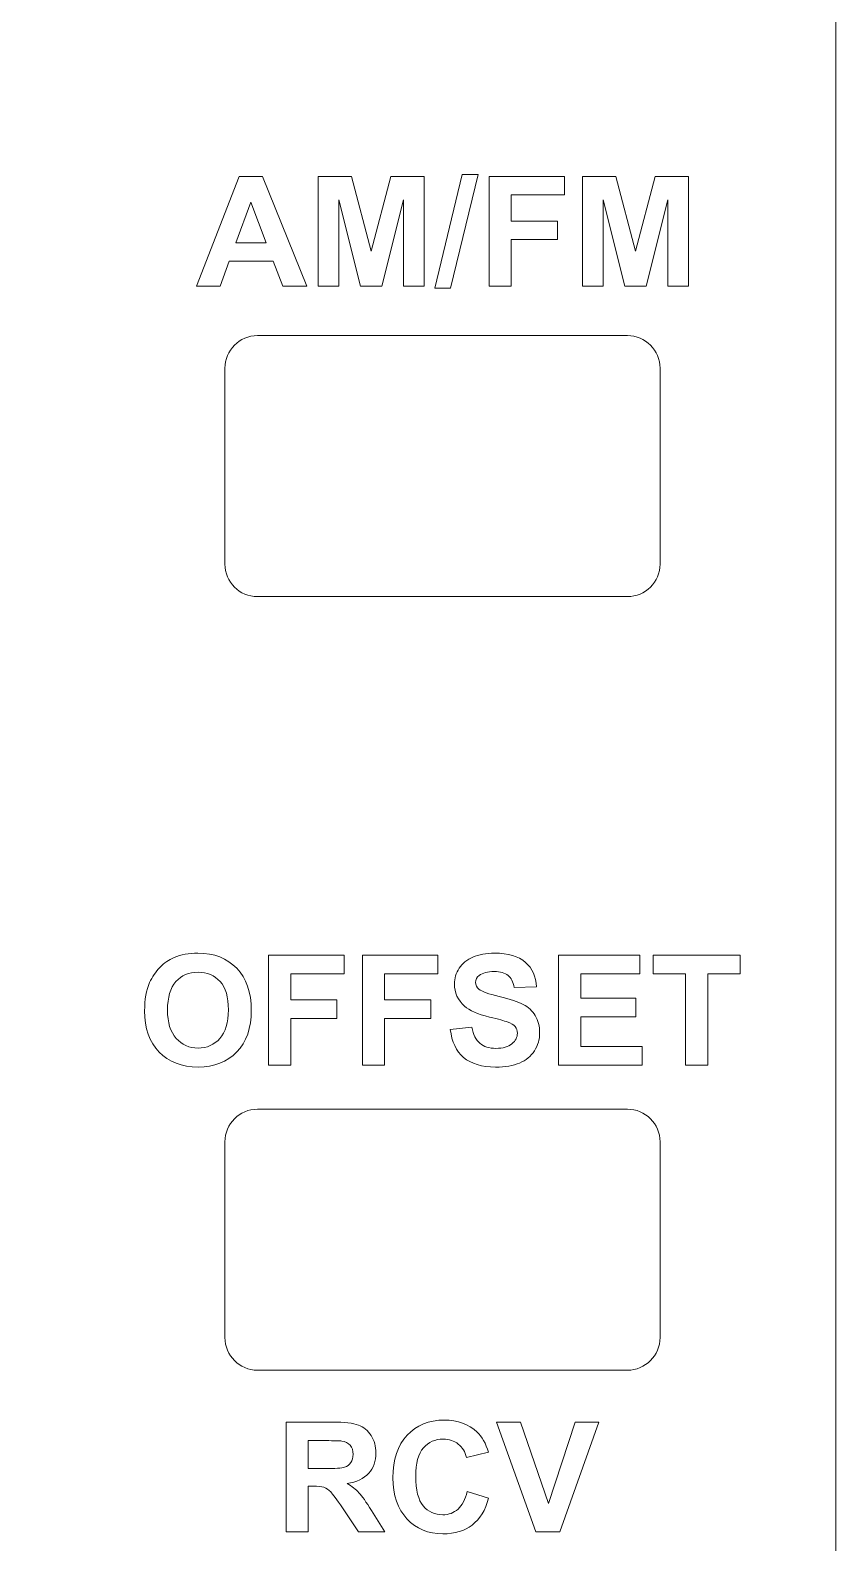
# Model space of a CAD drawing. Header units: millimetres. Extents: x -247 to 664, y -96 to 204.
# Drawn here: x 49.29 to 67.8, y 66.83 to 101.59 of the extents above; entities that cross this region are included whole.
import ezdxf

# ---------------------------------------------------------------- set-up
doc = ezdxf.new("R2010")
doc.units = ezdxf.units.MM
doc.header["$MEASUREMENT"] = 0
doc.layers.add('Layer 2', color=7, linetype='Continuous')

msp = doc.modelspace()

# ---------------------------------------------------------------- linework, layer by layer
at = {"layer": 'Layer 2', "lineweight": 9}
for points, knots in [([(-65.1901, 137.6715), (-65.1901, 137.6715), (56.3349, 137.6715), (56.3349, 137.6715), (56.3349, 137.6715), (56.733, 137.6713), (57.1146, 137.5129), (57.3959, 137.2313), (57.3959, 137.2313), (57.6773, 136.9496), (57.8351, 136.5696), (57.8349, 136.1715), (57.8349, 136.1715), (57.8349, 136.1715), (57.8349, 122.634), (57.8349, 122.634), (57.8349, 122.634), (57.8349, 119.884), (60.0849, 117.634), (62.8349, 117.634), (62.8349, 117.634), (62.8349, 117.634), (65.7974, 117.634), (65.7974, 117.634), (65.7974, 117.634), (66.8974, 117.634), (67.7974, 116.734), (67.7974, 115.634), (67.7974, 115.634), (67.7974, 115.634), (67.7974, 97.6355), (67.7974, 97.6355), (67.7974, 97.6355), (67.7974, 97.635), (67.7974, 97.6345), (67.7974, 97.634), (67.7974, 97.634), (67.7974, 97.634), (67.7974, 55.484), (67.7974, 55.484), (67.7974, 55.484), (67.7974, 55.484), (67.7974, 40.4855), (67.7974, 40.4855), (67.7974, 40.4855), (67.7974, 40.485), (67.7974, 40.4845), (67.7974, 40.484), (67.7974, 40.484), (67.7974, 40.484), (67.7974, 37.484), (67.7974, 37.484), (67.7974, 37.484), (67.7974, 36.384), (66.8974, 35.484), (65.7974, 35.484), (65.7974, 35.484), (65.7974, 35.484), (62.8349, 35.484), (62.8349, 35.484), (62.8349, 35.484), (60.0849, 35.484), (57.8349, 33.234), (57.8349, 30.484), (57.8349, 30.484), (57.8349, 30.484), (57.8349, 16.9465), (57.8349, 16.9465), (57.8349, 16.9465), (57.8346, 16.5485), (57.6763, 16.1668), (57.3946, 15.8855), (57.3946, 15.8855), (57.1129, 15.6042), (56.733, 15.4463), (56.3349, 15.4465), (56.3349, 15.4465), (56.3349, 15.4465), (-65.1901, 15.4465), (-65.1901, 15.4465), (-65.1901, 15.4465), (-65.5882, 15.4468), (-65.9699, 15.6052), (-66.2512, 15.8868), (-66.2512, 15.8868), (-66.5325, 16.1685), (-66.6904, 16.5485), (-66.6901, 16.9465), (-66.6901, 16.9465), (-66.6901, 16.9465), (-66.6901, 30.484), (-66.6901, 30.484), (-66.6901, 30.484), (-66.6901, 33.234), (-68.9401, 35.484), (-71.6901, 35.484), (-71.6901, 35.484), (-71.6901, 35.484), (-74.6526, 35.484), (-74.6526, 35.484), (-74.6526, 35.484), (-75.7526, 35.484), (-76.6526, 36.384), (-76.6526, 37.484), (-76.6526, 37.484), (-76.6526, 37.484), (-76.6526, 55.4817), (-76.6526, 55.4817), (-76.6526, 55.4817), (-76.6526, 55.4825), (-76.6526, 55.4832), (-76.6526, 55.484), (-76.6526, 55.484), (-76.6526, 55.484), (-76.6526, 97.634), (-76.6526, 97.634), (-76.6526, 97.634), (-76.6526, 97.634), (-76.6526, 115.634), (-76.6526, 115.634), (-76.6526, 115.634), (-76.6526, 116.734), (-75.7526, 117.634), (-74.6526, 117.634), (-74.6526, 117.634), (-74.6526, 117.634), (-71.6901, 117.634), (-71.6901, 117.634), (-71.6901, 117.634), (-68.9401, 117.634), (-66.6901, 119.884), (-66.6901, 122.634), (-66.6901, 122.634), (-66.6901, 122.634), (-66.6901, 136.1715), (-66.6901, 136.1715), (-66.6901, 136.1715), (-66.6899, 136.5696), (-66.5315, 136.9513), (-66.2498, 137.2326), (-66.2498, 137.2326), (-65.9682, 137.5139), (-65.5882, 137.6718), (-65.1901, 137.6715)], [0, 0, 0, 0, 0.027027, 0.027027, 0.027027, 0.027027, 0.0540541, 0.0540541, 0.0540541, 0.0540541, 0.0810811, 0.0810811, 0.0810811, 0.0810811, 0.1081081, 0.1081081, 0.1081081, 0.1081081, 0.1351351, 0.1351351, 0.1351351, 0.1351351, 0.1621622, 0.1621622, 0.1621622, 0.1621622, 0.1891892, 0.1891892, 0.1891892, 0.1891892, 0.2162162, 0.2162162, 0.2162162, 0.2162162, 0.2432432, 0.2432432, 0.2432432, 0.2432432, 0.2702703, 0.2702703, 0.2702703, 0.2702703, 0.2972973, 0.2972973, 0.2972973, 0.2972973, 0.3243243, 0.3243243, 0.3243243, 0.3243243, 0.3513514, 0.3513514, 0.3513514, 0.3513514, 0.3783784, 0.3783784, 0.3783784, 0.3783784, 0.4054054, 0.4054054, 0.4054054, 0.4054054, 0.4324324, 0.4324324, 0.4324324, 0.4324324, 0.4594595, 0.4594595, 0.4594595, 0.4594595, 0.4864865, 0.4864865, 0.4864865, 0.4864865, 0.5135135, 0.5135135, 0.5135135, 0.5135135, 0.5405405, 0.5405405, 0.5405405, 0.5405405, 0.5675676, 0.5675676, 0.5675676, 0.5675676, 0.5945946, 0.5945946, 0.5945946, 0.5945946, 0.6216216, 0.6216216, 0.6216216, 0.6216216, 0.6486486, 0.6486486, 0.6486486, 0.6486486, 0.6756757, 0.6756757, 0.6756757, 0.6756757, 0.7027027, 0.7027027, 0.7027027, 0.7027027, 0.7297297, 0.7297297, 0.7297297, 0.7297297, 0.7567568, 0.7567568, 0.7567568, 0.7567568, 0.7837838, 0.7837838, 0.7837838, 0.7837838, 0.8108108, 0.8108108, 0.8108108, 0.8108108, 0.8378378, 0.8378378, 0.8378378, 0.8378378, 0.8648649, 0.8648649, 0.8648649, 0.8648649, 0.8918919, 0.8918919, 0.8918919, 0.8918919, 0.9189189, 0.9189189, 0.9189189, 0.9189189, 0.9459459, 0.9459459, 0.9459459, 0.9459459, 1, 1, 1, 1]), ([(54.5093, 94.5768), (54.5093, 94.5768), (63.0093, 94.5768), (63.0093, 94.5768), (63.0093, 94.5768), (63.4218, 94.5768), (63.7593, 94.2393), (63.7593, 93.8268), (63.7593, 93.8268), (63.7593, 93.8268), (63.7593, 89.3268), (63.7593, 89.3268), (63.7593, 89.3268), (63.7593, 88.9143), (63.4218, 88.5768), (63.0093, 88.5768), (63.0093, 88.5768), (63.0093, 88.5768), (54.5093, 88.5768), (54.5093, 88.5768), (54.5093, 88.5768), (54.0968, 88.5768), (53.7593, 88.9143), (53.7593, 89.3268), (53.7593, 89.3268), (53.7593, 89.3268), (53.7593, 93.8268), (53.7593, 93.8268), (53.7593, 93.8268), (53.7593, 94.2393), (54.0968, 94.5768), (54.5093, 94.5768)], [0, 0, 0, 0, 0.1111111, 0.1111111, 0.1111111, 0.1111111, 0.2222222, 0.2222222, 0.2222222, 0.2222222, 0.3333333, 0.3333333, 0.3333333, 0.3333333, 0.4444444, 0.4444444, 0.4444444, 0.4444444, 0.5555556, 0.5555556, 0.5555556, 0.5555556, 0.6666667, 0.6666667, 0.6666667, 0.6666667, 0.7777778, 0.7777778, 0.7777778, 0.7777778, 1, 1, 1, 1]), ([(54.5093, 76.7968), (54.5093, 76.7968), (63.0093, 76.7968), (63.0093, 76.7968), (63.0093, 76.7968), (63.4218, 76.7968), (63.7593, 76.4593), (63.7593, 76.0468), (63.7593, 76.0468), (63.7593, 76.0468), (63.7593, 71.5468), (63.7593, 71.5468), (63.7593, 71.5468), (63.7593, 71.1343), (63.4218, 70.7968), (63.0093, 70.7968), (63.0093, 70.7968), (63.0093, 70.7968), (54.5093, 70.7968), (54.5093, 70.7968), (54.5093, 70.7968), (54.0968, 70.7968), (53.7593, 71.1343), (53.7593, 71.5468), (53.7593, 71.5468), (53.7593, 71.5468), (53.7593, 76.0468), (53.7593, 76.0468), (53.7593, 76.0468), (53.7593, 76.4593), (54.0968, 76.7968), (54.5093, 76.7968)], [0, 0, 0, 0, 0.1111111, 0.1111111, 0.1111111, 0.1111111, 0.2222222, 0.2222222, 0.2222222, 0.2222222, 0.3333333, 0.3333333, 0.3333333, 0.3333333, 0.4444444, 0.4444444, 0.4444444, 0.4444444, 0.5555556, 0.5555556, 0.5555556, 0.5555556, 0.6666667, 0.6666667, 0.6666667, 0.6666667, 0.7777778, 0.7777778, 0.7777778, 0.7777778, 1, 1, 1, 1])]:
    msp.add_open_spline(points, degree=3, knots=knots, dxfattribs=at)
at = {"layer": 'Layer 2', "color": 240, "lineweight": 9}
for points, knots in [([(55.6394, 95.7106), (55.6394, 95.7106), (55.0885, 95.7106), (55.0885, 95.7106), (55.0885, 95.7106), (55.0885, 95.7106), (54.8703, 96.2856), (54.8703, 96.2856), (54.8703, 96.2856), (54.8703, 96.2856), (53.8573, 96.2856), (53.8573, 96.2856), (53.8573, 96.2856), (53.8573, 96.2856), (53.6474, 95.7106), (53.6474, 95.7106), (53.6474, 95.7106), (53.6474, 95.7106), (53.1065, 95.7106), (53.1065, 95.7106), (53.1065, 95.7106), (53.1065, 95.7106), (54.0872, 98.2364), (54.0872, 98.2364), (54.0872, 98.2364), (54.0872, 98.2364), (54.6275, 98.2364), (54.6275, 98.2364), (54.6275, 98.2364), (54.6275, 98.2364), (55.6394, 95.7106), (55.6394, 95.7106)], [0, 0, 0, 0, 0.1111111, 0.1111111, 0.1111111, 0.1111111, 0.2222222, 0.2222222, 0.2222222, 0.2222222, 0.3333333, 0.3333333, 0.3333333, 0.3333333, 0.4444444, 0.4444444, 0.4444444, 0.4444444, 0.5555556, 0.5555556, 0.5555556, 0.5555556, 0.6666667, 0.6666667, 0.6666667, 0.6666667, 0.7777778, 0.7777778, 0.7777778, 0.7777778, 1, 1, 1, 1]), ([(55.9046, 95.7106), (55.9046, 95.7106), (55.9046, 98.2364), (55.9046, 98.2364), (55.9046, 98.2364), (55.9046, 98.2364), (56.6707, 98.2364), (56.6707, 98.2364), (56.6707, 98.2364), (56.6707, 98.2364), (57.1234, 96.5137), (57.1234, 96.5137), (57.1234, 96.5137), (57.1234, 96.5137), (57.5708, 98.2364), (57.5708, 98.2364), (57.5708, 98.2364), (57.5708, 98.2364), (58.3387, 98.2364), (58.3387, 98.2364), (58.3387, 98.2364), (58.3387, 98.2364), (58.3387, 95.7106), (58.3387, 95.7106), (58.3387, 95.7106), (58.3387, 95.7106), (57.866, 95.7106), (57.866, 95.7106), (57.866, 95.7106), (57.866, 95.7106), (57.8642, 97.699), (57.8642, 97.699), (57.8642, 97.699), (57.8642, 97.699), (57.3662, 95.7106), (57.3662, 95.7106), (57.3662, 95.7106), (57.3662, 95.7106), (56.8747, 95.7106), (56.8747, 95.7106), (56.8747, 95.7106), (56.8747, 95.7106), (56.379, 97.699), (56.379, 97.699), (56.379, 97.699), (56.379, 97.699), (56.3773, 95.7106), (56.3773, 95.7106), (56.3773, 95.7106), (56.3773, 95.7106), (55.9046, 95.7106), (55.9046, 95.7106)], [0, 0, 0, 0, 0.0714286, 0.0714286, 0.0714286, 0.0714286, 0.1428571, 0.1428571, 0.1428571, 0.1428571, 0.2142857, 0.2142857, 0.2142857, 0.2142857, 0.2857143, 0.2857143, 0.2857143, 0.2857143, 0.3571429, 0.3571429, 0.3571429, 0.3571429, 0.4285714, 0.4285714, 0.4285714, 0.4285714, 0.5, 0.5, 0.5, 0.5, 0.5714286, 0.5714286, 0.5714286, 0.5714286, 0.6428571, 0.6428571, 0.6428571, 0.6428571, 0.7142857, 0.7142857, 0.7142857, 0.7142857, 0.7857143, 0.7857143, 0.7857143, 0.7857143, 0.8571429, 0.8571429, 0.8571429, 0.8571429, 1, 1, 1, 1]), ([(58.5856, 95.6683), (58.5856, 95.6683), (59.2136, 98.2788), (59.2136, 98.2788), (59.2136, 98.2788), (59.2136, 98.2788), (59.5769, 98.2788), (59.5769, 98.2788), (59.5769, 98.2788), (59.5769, 98.2788), (58.9455, 95.6683), (58.9455, 95.6683), (58.9455, 95.6683), (58.9455, 95.6683), (58.5856, 95.6683), (58.5856, 95.6683)], [0, 0, 0, 0, 0.2, 0.2, 0.2, 0.2, 0.4, 0.4, 0.4, 0.4, 0.6, 0.6, 0.6, 0.6, 1, 1, 1, 1]), ([(59.8303, 95.7106), (59.8303, 95.7106), (59.8303, 98.2364), (59.8303, 98.2364), (59.8303, 98.2364), (59.8303, 98.2364), (61.566, 98.2364), (61.566, 98.2364), (61.566, 98.2364), (61.566, 98.2364), (61.566, 97.8096), (61.566, 97.8096), (61.566, 97.8096), (61.566, 97.8096), (60.3418, 97.8096), (60.3418, 97.8096), (60.3418, 97.8096), (60.3418, 97.8096), (60.3418, 97.2099), (60.3418, 97.2099), (60.3418, 97.2099), (60.3418, 97.2099), (61.4001, 97.2099), (61.4001, 97.2099), (61.4001, 97.2099), (61.4001, 97.2099), (61.4001, 96.783), (61.4001, 96.783), (61.4001, 96.783), (61.4001, 96.783), (60.3418, 96.783), (60.3418, 96.783), (60.3418, 96.783), (60.3418, 96.783), (60.3418, 95.7106), (60.3418, 95.7106), (60.3418, 95.7106), (60.3418, 95.7106), (59.8303, 95.7106), (59.8303, 95.7106)], [0, 0, 0, 0, 0.0909091, 0.0909091, 0.0909091, 0.0909091, 0.1818182, 0.1818182, 0.1818182, 0.1818182, 0.2727273, 0.2727273, 0.2727273, 0.2727273, 0.3636364, 0.3636364, 0.3636364, 0.3636364, 0.4545455, 0.4545455, 0.4545455, 0.4545455, 0.5454545, 0.5454545, 0.5454545, 0.5454545, 0.6363636, 0.6363636, 0.6363636, 0.6363636, 0.7272727, 0.7272727, 0.7272727, 0.7272727, 0.8181818, 0.8181818, 0.8181818, 0.8181818, 1, 1, 1, 1]), ([(61.9781, 95.7106), (61.9781, 95.7106), (61.9781, 98.2364), (61.9781, 98.2364), (61.9781, 98.2364), (61.9781, 98.2364), (62.7442, 98.2364), (62.7442, 98.2364), (62.7442, 98.2364), (62.7442, 98.2364), (63.1969, 96.5137), (63.1969, 96.5137), (63.1969, 96.5137), (63.1969, 96.5137), (63.6443, 98.2364), (63.6443, 98.2364), (63.6443, 98.2364), (63.6443, 98.2364), (64.4122, 98.2364), (64.4122, 98.2364), (64.4122, 98.2364), (64.4122, 98.2364), (64.4122, 95.7106), (64.4122, 95.7106), (64.4122, 95.7106), (64.4122, 95.7106), (63.9395, 95.7106), (63.9395, 95.7106), (63.9395, 95.7106), (63.9395, 95.7106), (63.9377, 97.699), (63.9377, 97.699), (63.9377, 97.699), (63.9377, 97.699), (63.4397, 95.7106), (63.4397, 95.7106), (63.4397, 95.7106), (63.4397, 95.7106), (62.9482, 95.7106), (62.9482, 95.7106), (62.9482, 95.7106), (62.9482, 95.7106), (62.4525, 97.699), (62.4525, 97.699), (62.4525, 97.699), (62.4525, 97.699), (62.4508, 95.7106), (62.4508, 95.7106), (62.4508, 95.7106), (62.4508, 95.7106), (61.9781, 95.7106), (61.9781, 95.7106)], [0, 0, 0, 0, 0.0714286, 0.0714286, 0.0714286, 0.0714286, 0.1428571, 0.1428571, 0.1428571, 0.1428571, 0.2142857, 0.2142857, 0.2142857, 0.2142857, 0.2857143, 0.2857143, 0.2857143, 0.2857143, 0.3571429, 0.3571429, 0.3571429, 0.3571429, 0.4285714, 0.4285714, 0.4285714, 0.4285714, 0.5, 0.5, 0.5, 0.5, 0.5714286, 0.5714286, 0.5714286, 0.5714286, 0.6428571, 0.6428571, 0.6428571, 0.6428571, 0.7142857, 0.7142857, 0.7142857, 0.7142857, 0.7857143, 0.7857143, 0.7857143, 0.7857143, 0.8571429, 0.8571429, 0.8571429, 0.8571429, 1, 1, 1, 1]), ([(54.7045, 96.7125), (54.7045, 96.7125), (54.3535, 97.6473), (54.3535, 97.6473), (54.3535, 97.6473), (54.3535, 97.6473), (54.0125, 96.7125), (54.0125, 96.7125), (54.0125, 96.7125), (54.0125, 96.7125), (54.7045, 96.7125), (54.7045, 96.7125)], [0, 0, 0, 0, 0.25, 0.25, 0.25, 0.25, 0.5, 0.5, 0.5, 0.5, 1, 1, 1, 1]), ([(51.9147, 79.0582), (51.9147, 79.3158), (51.9535, 79.5321), (52.0305, 79.7073), (52.0305, 79.7073), (52.0875, 79.8361), (52.1663, 79.9519), (52.2657, 80.0542), (52.2657, 80.0542), (52.3651, 80.1565), (52.4738, 80.2324), (52.592, 80.2823), (52.592, 80.2823), (52.7496, 80.3488), (52.9313, 80.3823), (53.137, 80.3823), (53.137, 80.3823), (53.5098, 80.3823), (53.8073, 80.2665), (54.0313, 80.0354), (54.0313, 80.0354), (54.2547, 79.8038), (54.3664, 79.4821), (54.3664, 79.07), (54.3664, 79.07), (54.3664, 78.6614), (54.2553, 78.3415), (54.0337, 78.111), (54.0337, 78.111), (53.812, 77.88), (53.5151, 77.7647), (53.1441, 77.7647), (53.1441, 77.7647), (52.7684, 77.7647), (52.4691, 77.8794), (52.2475, 78.1093), (52.2475, 78.1093), (52.0258, 78.3386), (51.9147, 78.6549), (51.9147, 79.0582)], [0, 0, 0, 0, 0.0909091, 0.0909091, 0.0909091, 0.0909091, 0.1818182, 0.1818182, 0.1818182, 0.1818182, 0.2727273, 0.2727273, 0.2727273, 0.2727273, 0.3636364, 0.3636364, 0.3636364, 0.3636364, 0.4545455, 0.4545455, 0.4545455, 0.4545455, 0.5454545, 0.5454545, 0.5454545, 0.5454545, 0.6363636, 0.6363636, 0.6363636, 0.6363636, 0.7272727, 0.7272727, 0.7272727, 0.7272727, 0.8181818, 0.8181818, 0.8181818, 0.8181818, 1, 1, 1, 1]), ([(54.7645, 77.8106), (54.7645, 77.8106), (54.7645, 80.3364), (54.7645, 80.3364), (54.7645, 80.3364), (54.7645, 80.3364), (56.5002, 80.3364), (56.5002, 80.3364), (56.5002, 80.3364), (56.5002, 80.3364), (56.5002, 79.9096), (56.5002, 79.9096), (56.5002, 79.9096), (56.5002, 79.9096), (55.276, 79.9096), (55.276, 79.9096), (55.276, 79.9096), (55.276, 79.9096), (55.276, 79.3099), (55.276, 79.3099), (55.276, 79.3099), (55.276, 79.3099), (56.3343, 79.3099), (56.3343, 79.3099), (56.3343, 79.3099), (56.3343, 79.3099), (56.3343, 78.883), (56.3343, 78.883), (56.3343, 78.883), (56.3343, 78.883), (55.276, 78.883), (55.276, 78.883), (55.276, 78.883), (55.276, 78.883), (55.276, 77.8106), (55.276, 77.8106), (55.276, 77.8106), (55.276, 77.8106), (54.7645, 77.8106), (54.7645, 77.8106)], [0, 0, 0, 0, 0.0909091, 0.0909091, 0.0909091, 0.0909091, 0.1818182, 0.1818182, 0.1818182, 0.1818182, 0.2727273, 0.2727273, 0.2727273, 0.2727273, 0.3636364, 0.3636364, 0.3636364, 0.3636364, 0.4545455, 0.4545455, 0.4545455, 0.4545455, 0.5454545, 0.5454545, 0.5454545, 0.5454545, 0.6363636, 0.6363636, 0.6363636, 0.6363636, 0.7272727, 0.7272727, 0.7272727, 0.7272727, 0.8181818, 0.8181818, 0.8181818, 0.8181818, 1, 1, 1, 1]), ([(56.9193, 77.8106), (56.9193, 77.8106), (56.9193, 80.3364), (56.9193, 80.3364), (56.9193, 80.3364), (56.9193, 80.3364), (58.655, 80.3364), (58.655, 80.3364), (58.655, 80.3364), (58.655, 80.3364), (58.655, 79.9096), (58.655, 79.9096), (58.655, 79.9096), (58.655, 79.9096), (57.4308, 79.9096), (57.4308, 79.9096), (57.4308, 79.9096), (57.4308, 79.9096), (57.4308, 79.3099), (57.4308, 79.3099), (57.4308, 79.3099), (57.4308, 79.3099), (58.4891, 79.3099), (58.4891, 79.3099), (58.4891, 79.3099), (58.4891, 79.3099), (58.4891, 78.883), (58.4891, 78.883), (58.4891, 78.883), (58.4891, 78.883), (57.4308, 78.883), (57.4308, 78.883), (57.4308, 78.883), (57.4308, 78.883), (57.4308, 77.8106), (57.4308, 77.8106), (57.4308, 77.8106), (57.4308, 77.8106), (56.9193, 77.8106), (56.9193, 77.8106)], [0, 0, 0, 0, 0.0909091, 0.0909091, 0.0909091, 0.0909091, 0.1818182, 0.1818182, 0.1818182, 0.1818182, 0.2727273, 0.2727273, 0.2727273, 0.2727273, 0.3636364, 0.3636364, 0.3636364, 0.3636364, 0.4545455, 0.4545455, 0.4545455, 0.4545455, 0.5454545, 0.5454545, 0.5454545, 0.5454545, 0.6363636, 0.6363636, 0.6363636, 0.6363636, 0.7272727, 0.7272727, 0.7272727, 0.7272727, 0.8181818, 0.8181818, 0.8181818, 0.8181818, 1, 1, 1, 1]), ([(58.9401, 78.629), (58.9401, 78.629), (59.4375, 78.6784), (59.4375, 78.6784), (59.4375, 78.6784), (59.4675, 78.512), (59.5274, 78.3903), (59.6186, 78.3121), (59.6186, 78.3121), (59.7097, 78.2339), (59.8326, 78.1951), (59.9872, 78.1951), (59.9872, 78.1951), (60.1507, 78.1951), (60.2741, 78.2298), (60.357, 78.2992), (60.357, 78.2992), (60.4399, 78.3686), (60.4817, 78.4497), (60.4817, 78.5426), (60.4817, 78.5426), (60.4817, 78.6026), (60.464, 78.6531), (60.4293, 78.6955), (60.4293, 78.6955), (60.3947, 78.7372), (60.3335, 78.7737), (60.2465, 78.8042), (60.2465, 78.8042), (60.1871, 78.8254), (60.0519, 78.8619), (59.8402, 78.9148), (59.8402, 78.9148), (59.568, 78.983), (59.3769, 79.0665), (59.267, 79.1658), (59.267, 79.1658), (59.1123, 79.3052), (59.0353, 79.4751), (59.0353, 79.6756), (59.0353, 79.6756), (59.0353, 79.8043), (59.0718, 79.9255), (59.1441, 80.0378), (59.1441, 80.0378), (59.217, 80.1501), (59.3216, 80.2353), (59.4586, 80.2941), (59.4586, 80.2941), (59.5956, 80.3529), (59.7603, 80.3823), (59.9543, 80.3823), (59.9543, 80.3823), (60.27, 80.3823), (60.5081, 80.3123), (60.6675, 80.1718), (60.6675, 80.1718), (60.8274, 80.0313), (60.9109, 79.8443), (60.9191, 79.6097), (60.9191, 79.6097), (60.9191, 79.6097), (60.4076, 79.5921), (60.4076, 79.5921), (60.4076, 79.5921), (60.3858, 79.7226), (60.3394, 79.8161), (60.2682, 79.8731), (60.2682, 79.8731), (60.1971, 79.9302), (60.0901, 79.959), (59.9478, 79.959), (59.9478, 79.959), (59.8008, 79.959), (59.6856, 79.9284), (59.6027, 79.8672), (59.6027, 79.8672), (59.5492, 79.8279), (59.5221, 79.7755), (59.5221, 79.7097), (59.5221, 79.7097), (59.5221, 79.6497), (59.5474, 79.5986), (59.598, 79.5562), (59.598, 79.5562), (59.6621, 79.5015), (59.8179, 79.4451), (60.0654, 79.3863), (60.0654, 79.3863), (60.3129, 79.3281), (60.4958, 79.267), (60.614, 79.2046), (60.614, 79.2046), (60.7327, 79.1417), (60.8256, 79.0565), (60.8927, 78.9477), (60.8927, 78.9477), (60.9597, 78.8389), (60.9932, 78.7049), (60.9932, 78.5455), (60.9932, 78.5455), (60.9932, 78.4009), (60.9532, 78.2651), (60.8727, 78.1387), (60.8727, 78.1387), (60.7921, 78.0123), (60.6786, 77.9182), (60.5317, 77.857), (60.5317, 77.857), (60.3847, 77.7953), (60.2012, 77.7647), (59.9819, 77.7647), (59.9819, 77.7647), (59.6627, 77.7647), (59.4175, 77.8382), (59.2464, 77.9858), (59.2464, 77.9858), (59.0753, 78.1328), (58.9736, 78.3474), (58.9401, 78.629)], [0, 0, 0, 0, 0.0322581, 0.0322581, 0.0322581, 0.0322581, 0.0645161, 0.0645161, 0.0645161, 0.0645161, 0.0967742, 0.0967742, 0.0967742, 0.0967742, 0.1290323, 0.1290323, 0.1290323, 0.1290323, 0.1612903, 0.1612903, 0.1612903, 0.1612903, 0.1935484, 0.1935484, 0.1935484, 0.1935484, 0.2258065, 0.2258065, 0.2258065, 0.2258065, 0.2580645, 0.2580645, 0.2580645, 0.2580645, 0.2903226, 0.2903226, 0.2903226, 0.2903226, 0.3225806, 0.3225806, 0.3225806, 0.3225806, 0.3548387, 0.3548387, 0.3548387, 0.3548387, 0.3870968, 0.3870968, 0.3870968, 0.3870968, 0.4193548, 0.4193548, 0.4193548, 0.4193548, 0.4516129, 0.4516129, 0.4516129, 0.4516129, 0.483871, 0.483871, 0.483871, 0.483871, 0.516129, 0.516129, 0.516129, 0.516129, 0.5483871, 0.5483871, 0.5483871, 0.5483871, 0.5806452, 0.5806452, 0.5806452, 0.5806452, 0.6129032, 0.6129032, 0.6129032, 0.6129032, 0.6451613, 0.6451613, 0.6451613, 0.6451613, 0.6774194, 0.6774194, 0.6774194, 0.6774194, 0.7096774, 0.7096774, 0.7096774, 0.7096774, 0.7419355, 0.7419355, 0.7419355, 0.7419355, 0.7741935, 0.7741935, 0.7741935, 0.7741935, 0.8064516, 0.8064516, 0.8064516, 0.8064516, 0.8387097, 0.8387097, 0.8387097, 0.8387097, 0.8709677, 0.8709677, 0.8709677, 0.8709677, 0.9032258, 0.9032258, 0.9032258, 0.9032258, 0.9354839, 0.9354839, 0.9354839, 0.9354839, 1, 1, 1, 1]), ([(61.4271, 77.8106), (61.4271, 77.8106), (61.4271, 80.3364), (61.4271, 80.3364), (61.4271, 80.3364), (61.4271, 80.3364), (63.2968, 80.3364), (63.2968, 80.3364), (63.2968, 80.3364), (63.2968, 80.3364), (63.2968, 79.9096), (63.2968, 79.9096), (63.2968, 79.9096), (63.2968, 79.9096), (61.9386, 79.9096), (61.9386, 79.9096), (61.9386, 79.9096), (61.9386, 79.9096), (61.9386, 79.3487), (61.9386, 79.3487), (61.9386, 79.3487), (61.9386, 79.3487), (63.2016, 79.3487), (63.2016, 79.3487), (63.2016, 79.3487), (63.2016, 79.3487), (63.2016, 78.9218), (63.2016, 78.9218), (63.2016, 78.9218), (63.2016, 78.9218), (61.9386, 78.9218), (61.9386, 78.9218), (61.9386, 78.9218), (61.9386, 78.9218), (61.9386, 78.2375), (61.9386, 78.2375), (61.9386, 78.2375), (61.9386, 78.2375), (63.3462, 78.2375), (63.3462, 78.2375), (63.3462, 78.2375), (63.3462, 78.2375), (63.3462, 77.8106), (63.3462, 77.8106), (63.3462, 77.8106), (63.3462, 77.8106), (61.4271, 77.8106), (61.4271, 77.8106)], [0, 0, 0, 0, 0.0769231, 0.0769231, 0.0769231, 0.0769231, 0.1538462, 0.1538462, 0.1538462, 0.1538462, 0.2307692, 0.2307692, 0.2307692, 0.2307692, 0.3076923, 0.3076923, 0.3076923, 0.3076923, 0.3846154, 0.3846154, 0.3846154, 0.3846154, 0.4615385, 0.4615385, 0.4615385, 0.4615385, 0.5384615, 0.5384615, 0.5384615, 0.5384615, 0.6153846, 0.6153846, 0.6153846, 0.6153846, 0.6923077, 0.6923077, 0.6923077, 0.6923077, 0.7692308, 0.7692308, 0.7692308, 0.7692308, 0.8461538, 0.8461538, 0.8461538, 0.8461538, 1, 1, 1, 1]), ([(64.3481, 77.8106), (64.3481, 77.8106), (64.3481, 79.9096), (64.3481, 79.9096), (64.3481, 79.9096), (64.3481, 79.9096), (63.6002, 79.9096), (63.6002, 79.9096), (63.6002, 79.9096), (63.6002, 79.9096), (63.6002, 80.3364), (63.6002, 80.3364), (63.6002, 80.3364), (63.6002, 80.3364), (65.6039, 80.3364), (65.6039, 80.3364), (65.6039, 80.3364), (65.6039, 80.3364), (65.6039, 79.9096), (65.6039, 79.9096), (65.6039, 79.9096), (65.6039, 79.9096), (64.8596, 79.9096), (64.8596, 79.9096), (64.8596, 79.9096), (64.8596, 79.9096), (64.8596, 77.8106), (64.8596, 77.8106), (64.8596, 77.8106), (64.8596, 77.8106), (64.3481, 77.8106), (64.3481, 77.8106)], [0, 0, 0, 0, 0.1111111, 0.1111111, 0.1111111, 0.1111111, 0.2222222, 0.2222222, 0.2222222, 0.2222222, 0.3333333, 0.3333333, 0.3333333, 0.3333333, 0.4444444, 0.4444444, 0.4444444, 0.4444444, 0.5555556, 0.5555556, 0.5555556, 0.5555556, 0.6666667, 0.6666667, 0.6666667, 0.6666667, 0.7777778, 0.7777778, 0.7777778, 0.7777778, 1, 1, 1, 1]), ([(52.4403, 79.0753), (52.4403, 78.7889), (52.5068, 78.572), (52.639, 78.4238), (52.639, 78.4238), (52.7713, 78.2763), (52.9395, 78.2022), (53.1429, 78.2022), (53.1429, 78.2022), (53.3469, 78.2022), (53.5139, 78.2757), (53.645, 78.4221), (53.645, 78.4221), (53.7756, 78.5691), (53.8408, 78.7889), (53.8408, 79.0823), (53.8408, 79.0823), (53.8408, 79.3722), (53.7773, 79.5886), (53.6497, 79.7308), (53.6497, 79.7308), (53.5227, 79.8737), (53.354, 79.9449), (53.1429, 79.9449), (53.1429, 79.9449), (52.9324, 79.9449), (52.7625, 79.8725), (52.6338, 79.7285), (52.6338, 79.7285), (52.505, 79.5839), (52.4403, 79.3663), (52.4403, 79.0753)], [0, 0, 0, 0, 0.1111111, 0.1111111, 0.1111111, 0.1111111, 0.2222222, 0.2222222, 0.2222222, 0.2222222, 0.3333333, 0.3333333, 0.3333333, 0.3333333, 0.4444444, 0.4444444, 0.4444444, 0.4444444, 0.5555556, 0.5555556, 0.5555556, 0.5555556, 0.6666667, 0.6666667, 0.6666667, 0.6666667, 0.7777778, 0.7777778, 0.7777778, 0.7777778, 1, 1, 1, 1]), ([(55.164, 67.0792), (55.164, 67.0792), (55.164, 69.605), (55.164, 69.605), (55.164, 69.605), (55.164, 69.605), (56.2382, 69.605), (56.2382, 69.605), (56.2382, 69.605), (56.5081, 69.605), (56.7045, 69.5821), (56.8267, 69.5368), (56.8267, 69.5368), (56.9496, 69.4916), (57.0472, 69.411), (57.1207, 69.2952), (57.1207, 69.2952), (57.1942, 69.1788), (57.2313, 69.0465), (57.2313, 68.8971), (57.2313, 68.8971), (57.2313, 68.7072), (57.176, 68.5508), (57.0649, 68.4274), (57.0649, 68.4274), (56.9537, 68.3039), (56.7879, 68.2263), (56.5669, 68.194), (56.5669, 68.194), (56.6768, 68.1299), (56.7674, 68.0593), (56.8385, 67.9823), (56.8385, 67.9823), (56.9102, 67.9053), (57.0067, 67.7683), (57.1278, 67.5719), (57.1278, 67.5719), (57.1278, 67.5719), (57.4359, 67.0792), (57.4359, 67.0792), (57.4359, 67.0792), (57.4359, 67.0792), (56.8262, 67.0792), (56.8262, 67.0792), (56.8262, 67.0792), (56.8262, 67.0792), (56.4605, 67.6307), (56.4605, 67.6307), (56.4605, 67.6307), (56.3293, 67.8265), (56.2394, 67.95), (56.1906, 68.0011), (56.1906, 68.0011), (56.1424, 68.0517), (56.0912, 68.0869), (56.0371, 68.1058), (56.0371, 68.1058), (55.9824, 68.1246), (55.8966, 68.134), (55.779, 68.134), (55.779, 68.134), (55.779, 68.134), (55.6755, 68.134), (55.6755, 68.134), (55.6755, 68.134), (55.6755, 68.134), (55.6755, 67.0792), (55.6755, 67.0792), (55.6755, 67.0792), (55.6755, 67.0792), (55.164, 67.0792), (55.164, 67.0792)], [0, 0, 0, 0, 0.0526316, 0.0526316, 0.0526316, 0.0526316, 0.1052632, 0.1052632, 0.1052632, 0.1052632, 0.1578947, 0.1578947, 0.1578947, 0.1578947, 0.2105263, 0.2105263, 0.2105263, 0.2105263, 0.2631579, 0.2631579, 0.2631579, 0.2631579, 0.3157895, 0.3157895, 0.3157895, 0.3157895, 0.3684211, 0.3684211, 0.3684211, 0.3684211, 0.4210526, 0.4210526, 0.4210526, 0.4210526, 0.4736842, 0.4736842, 0.4736842, 0.4736842, 0.5263158, 0.5263158, 0.5263158, 0.5263158, 0.5789474, 0.5789474, 0.5789474, 0.5789474, 0.6315789, 0.6315789, 0.6315789, 0.6315789, 0.6842105, 0.6842105, 0.6842105, 0.6842105, 0.7368421, 0.7368421, 0.7368421, 0.7368421, 0.7894737, 0.7894737, 0.7894737, 0.7894737, 0.8421053, 0.8421053, 0.8421053, 0.8421053, 0.8947368, 0.8947368, 0.8947368, 0.8947368, 1, 1, 1, 1]), ([(59.3273, 68.0105), (59.3273, 68.0105), (59.8212, 67.8588), (59.8212, 67.8588), (59.8212, 67.8588), (59.7453, 67.5807), (59.6189, 67.3744), (59.4425, 67.2391), (59.4425, 67.2391), (59.2662, 67.1045), (59.0427, 67.0369), (58.7717, 67.0369), (58.7717, 67.0369), (58.436, 67.0369), (58.1602, 67.1515), (57.9439, 67.3808), (57.9439, 67.3808), (57.7281, 67.6101), (57.6199, 67.9235), (57.6199, 68.3215), (57.6199, 68.3215), (57.6199, 68.7419), (57.7287, 69.0688), (57.9456, 69.3017), (57.9456, 69.3017), (58.1626, 69.5345), (58.4483, 69.6509), (58.8023, 69.6509), (58.8023, 69.6509), (59.1115, 69.6509), (59.3626, 69.5592), (59.5554, 69.3763), (59.5554, 69.3763), (59.6707, 69.2681), (59.7565, 69.1129), (59.8141, 68.9101), (59.8141, 68.9101), (59.8141, 68.9101), (59.3097, 68.7901), (59.3097, 68.7901), (59.3097, 68.7901), (59.2797, 68.9207), (59.2174, 69.0241), (59.1227, 69.1), (59.1227, 69.1), (59.0275, 69.1758), (58.9122, 69.2135), (58.777, 69.2135), (58.777, 69.2135), (58.5894, 69.2135), (58.4372, 69.1464), (58.3207, 69.0118), (58.3207, 69.0118), (58.2037, 68.8777), (58.1455, 68.6602), (58.1455, 68.3592), (58.1455, 68.3592), (58.1455, 68.0405), (58.2031, 67.813), (58.3178, 67.6777), (58.3178, 67.6777), (58.433, 67.5419), (58.5824, 67.4743), (58.7664, 67.4743), (58.7664, 67.4743), (58.9022, 67.4743), (59.0192, 67.5172), (59.1168, 67.6037), (59.1168, 67.6037), (59.2144, 67.6901), (59.285, 67.8253), (59.3273, 68.0105)], [0, 0, 0, 0, 0.0526316, 0.0526316, 0.0526316, 0.0526316, 0.1052632, 0.1052632, 0.1052632, 0.1052632, 0.1578947, 0.1578947, 0.1578947, 0.1578947, 0.2105263, 0.2105263, 0.2105263, 0.2105263, 0.2631579, 0.2631579, 0.2631579, 0.2631579, 0.3157895, 0.3157895, 0.3157895, 0.3157895, 0.3684211, 0.3684211, 0.3684211, 0.3684211, 0.4210526, 0.4210526, 0.4210526, 0.4210526, 0.4736842, 0.4736842, 0.4736842, 0.4736842, 0.5263158, 0.5263158, 0.5263158, 0.5263158, 0.5789474, 0.5789474, 0.5789474, 0.5789474, 0.6315789, 0.6315789, 0.6315789, 0.6315789, 0.6842105, 0.6842105, 0.6842105, 0.6842105, 0.7368421, 0.7368421, 0.7368421, 0.7368421, 0.7894737, 0.7894737, 0.7894737, 0.7894737, 0.8421053, 0.8421053, 0.8421053, 0.8421053, 0.8947368, 0.8947368, 0.8947368, 0.8947368, 1, 1, 1, 1]), ([(60.9054, 67.0792), (60.9054, 67.0792), (60.0017, 69.605), (60.0017, 69.605), (60.0017, 69.605), (60.0017, 69.605), (60.5544, 69.605), (60.5544, 69.605), (60.5544, 69.605), (60.5544, 69.605), (61.1958, 67.7354), (61.1958, 67.7354), (61.1958, 67.7354), (61.1958, 67.7354), (61.8114, 69.605), (61.8114, 69.605), (61.8114, 69.605), (61.8114, 69.605), (62.3547, 69.605), (62.3547, 69.605), (62.3547, 69.605), (62.3547, 69.605), (61.4563, 67.0792), (61.4563, 67.0792), (61.4563, 67.0792), (61.4563, 67.0792), (60.9054, 67.0792), (60.9054, 67.0792)], [0, 0, 0, 0, 0.125, 0.125, 0.125, 0.125, 0.25, 0.25, 0.25, 0.25, 0.375, 0.375, 0.375, 0.375, 0.5, 0.5, 0.5, 0.5, 0.625, 0.625, 0.625, 0.625, 0.75, 0.75, 0.75, 0.75, 1, 1, 1, 1]), ([(55.6755, 68.5361), (55.6755, 68.5361), (56.053, 68.5361), (56.053, 68.5361), (56.053, 68.5361), (56.2976, 68.5361), (56.4499, 68.5467), (56.511, 68.5673), (56.511, 68.5673), (56.5716, 68.5879), (56.6198, 68.6237), (56.6539, 68.6743), (56.6539, 68.6743), (56.6886, 68.7249), (56.7056, 68.7884), (56.7056, 68.8642), (56.7056, 68.8642), (56.7056, 68.9495), (56.6827, 69.0177), (56.6374, 69.0706), (56.6374, 69.0706), (56.5922, 69.1229), (56.5281, 69.1558), (56.4458, 69.1694), (56.4458, 69.1694), (56.404, 69.1752), (56.28, 69.1782), (56.0736, 69.1782), (56.0736, 69.1782), (56.0736, 69.1782), (55.6755, 69.1782), (55.6755, 69.1782), (55.6755, 69.1782), (55.6755, 69.1782), (55.6755, 68.5361), (55.6755, 68.5361)], [0, 0, 0, 0, 0.1, 0.1, 0.1, 0.1, 0.2, 0.2, 0.2, 0.2, 0.3, 0.3, 0.3, 0.3, 0.4, 0.4, 0.4, 0.4, 0.5, 0.5, 0.5, 0.5, 0.6, 0.6, 0.6, 0.6, 0.7, 0.7, 0.7, 0.7, 0.8, 0.8, 0.8, 0.8, 1, 1, 1, 1])]:
    msp.add_open_spline(points, degree=3, knots=knots, dxfattribs=at)

doc.saveas('drawing.dxf')
